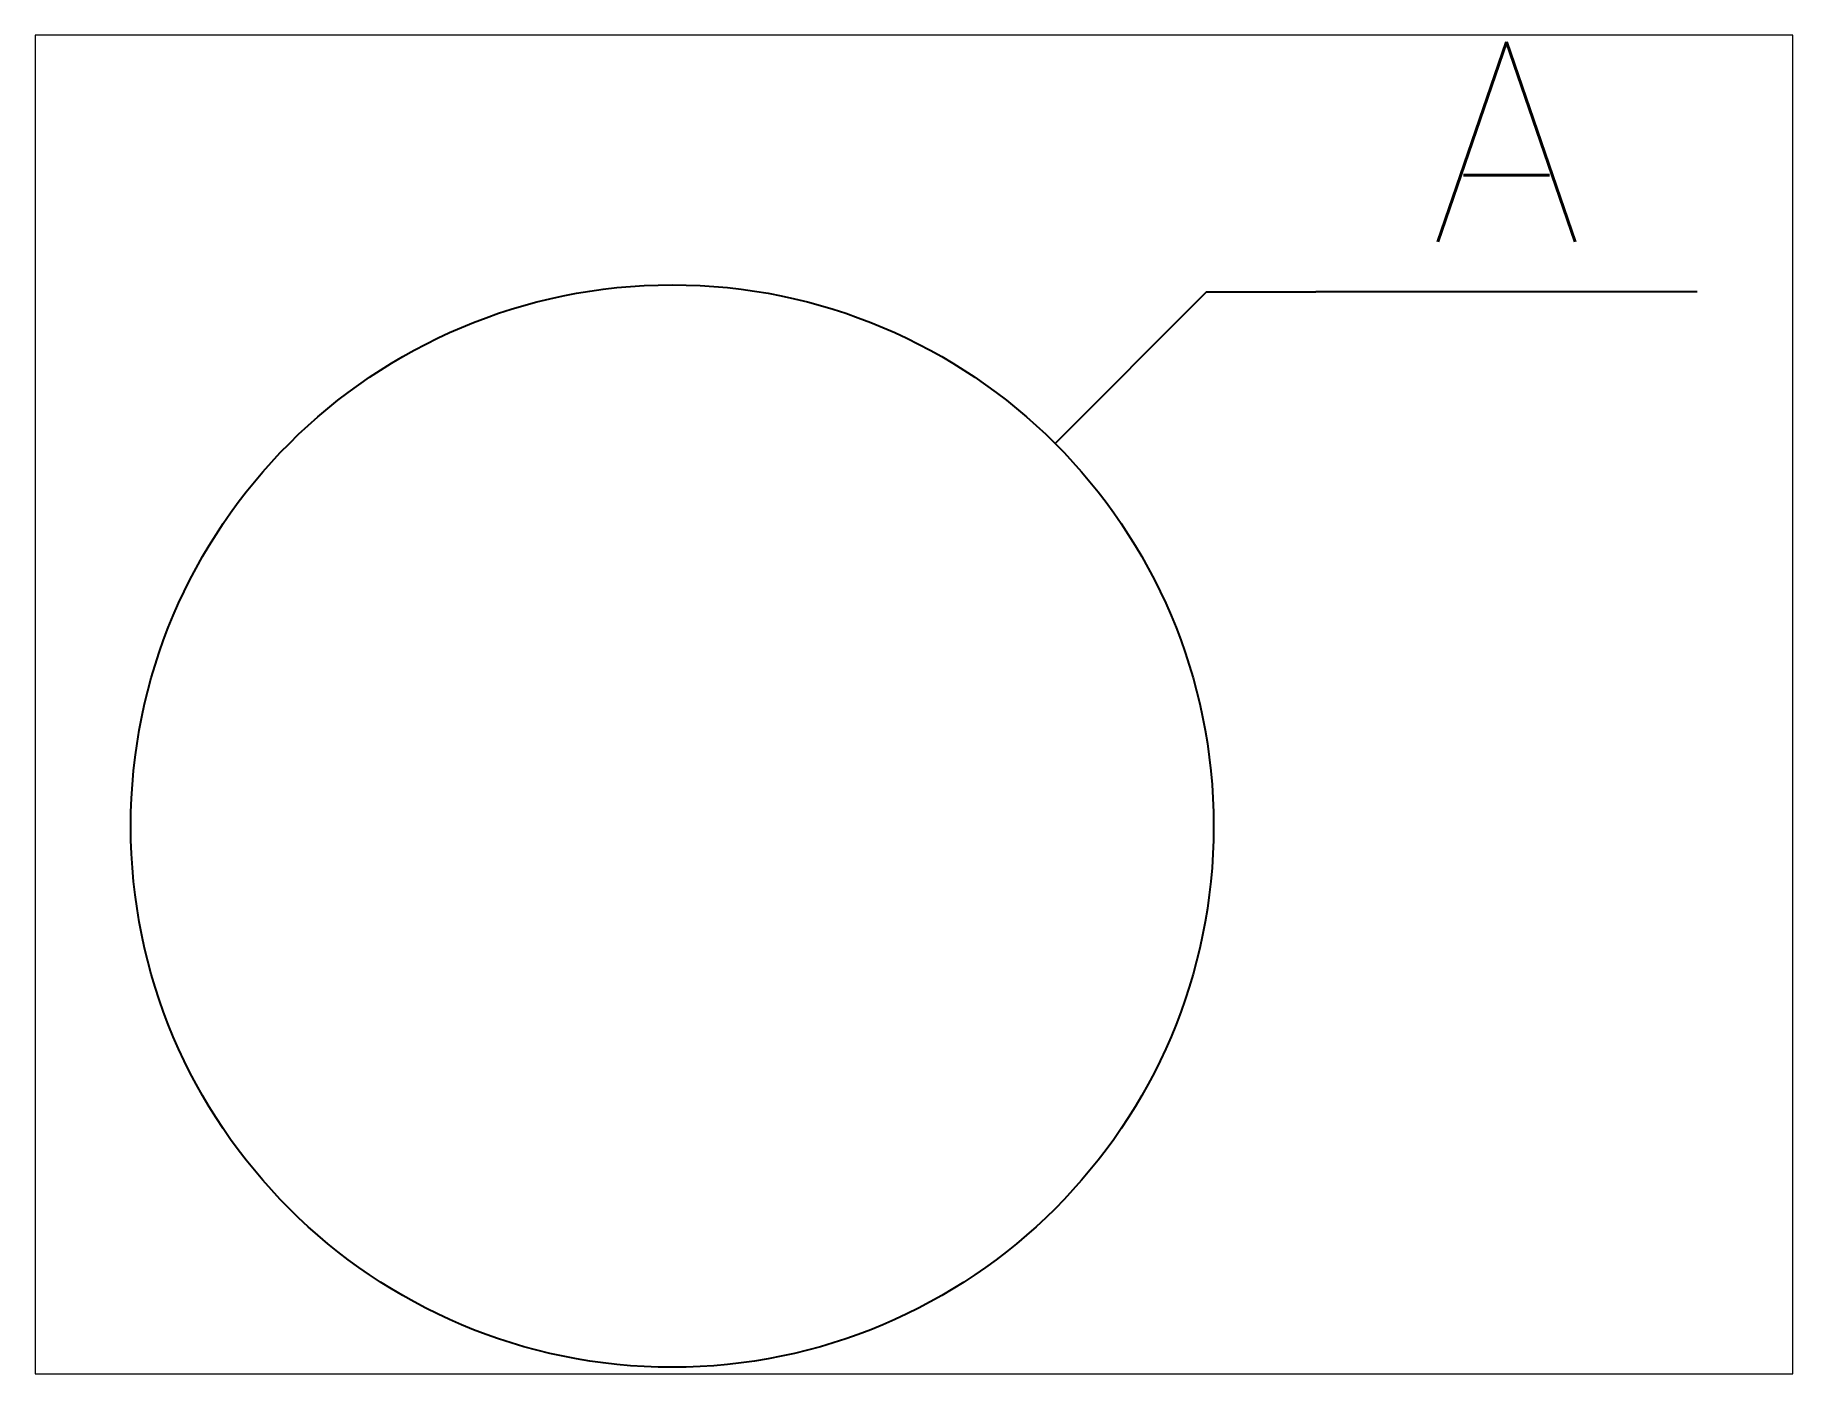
# Paper-space layout 'Layout1' of a CAD drawing. Header units: millimetres. Extents: x 1.05 to 9.45, y 0.8 to 7.2.
# The model-space entities are those that its viewports show. They can reach past a viewport. Long polylines and large blocks are cut down to what shows.
import ezdxf
from ezdxf.enums import TextEntityAlignment as Align

# ---------------------------------------------------------------- set-up
doc = ezdxf.new("R2010")
doc.units = ezdxf.units.MM
doc.header["$MEASUREMENT"] = 0
doc.styles.add('ROMANS', font='romans.shx')

# ---------------------------------------------------------------- blocks, each defined once
blk = doc.blocks.new('DETAIL_MARK')
at = {"style": 'ROMANS'}
blk.add_attdef('DETAIL_MARK', text='', height=1, dxfattribs=at).set_placement((0, 0.25), align=Align.CENTER)

msp = doc.modelspace()

# ---------------------------------------------------------------- linework, layer by layer
msp.add_line((762, 0), (-762, 0))
msp.add_lwpolyline([(-1804.3, -605.6), (-1198.8, 0), (-762, 0)])
msp.add_circle((-3334.2, -2135.4), 2163.5)

# ---------------------------------------------------------------- block references
at = {"xscale": 800, "yscale": 800, "zscale": 2}
msp.add_blockref('DETAIL_MARK', (0, 0), dxfattribs=at).add_auto_attribs({'DETAIL_MARK': 'A'})

psp = doc.layouts.get("Layout1")

# ---------------------------------------------------------------- viewports
at = {"layer": '0'}
psp.add_viewport(center=(5.25, 4), size=(8.4, 6.4), view_center_point=(-2367.8621, -1649.467), view_height=5351.466909, dxfattribs=at)

doc.saveas('drawing.dxf')
